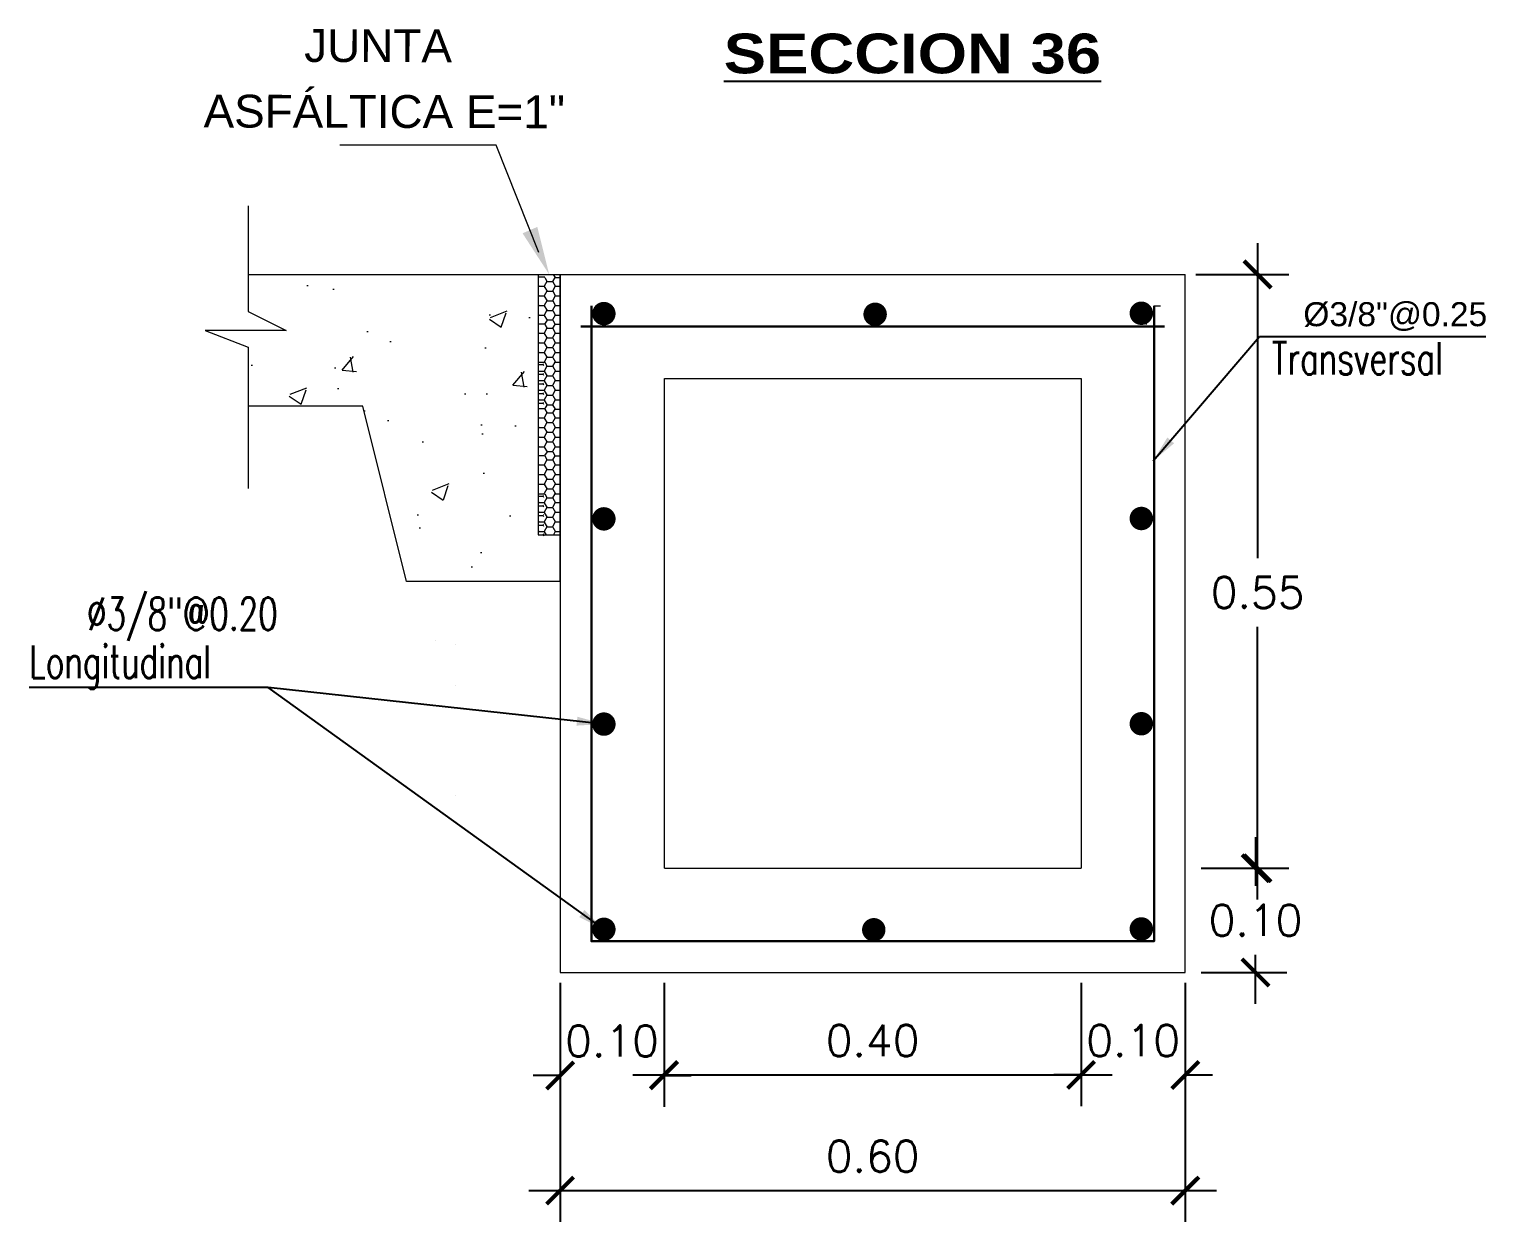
# Model space of a CAD drawing. Header units: millimetres. Extents: x 2085 to 2236, y 1365 to 1444.
# Drawn here: x 2227.938 to 2229.336, y 1429.601 to 1430.746 of the extents above; entities that cross this region are included whole.
import ezdxf

# ---------------------------------------------------------------- set-up
doc = ezdxf.new("R2010")
doc.units = ezdxf.units.MM
doc.linetypes.add('ACAD_ISO02W100', pattern=[15, 12, -3])
doc.linetypes.add('DASHED2', pattern=[0.375, 0.25, -0.125])
for name, color, linetype, lineweight in [('0.2', 32, 'ACAD_ISO02W100', 0), ('cotas', 1, 'Continuous', 15), ('linea fina 01', 189, 'Continuous', 0), ('PROYECCIONES-INT', 1, 'DASHED2', 5), ('TEXTO', 255, 'Continuous', 5)]:
    doc.layers.add(name, color=color, linetype=linetype, lineweight=lineweight)
doc.layers.add('TEX', color=3, linetype='Continuous')
doc.styles.add('COTAS', font='arial.ttf')
doc.styles.add('MtXpl_Arial_Black', font='')
doc.styles.add('ROMANS', font='romans.shx', dxfattribs={"width": 0.7})
doc.styles.add('ROMANS-DIM', font='romans.shx')
doc.styles.add('VANO', font='swissl.ttf', dxfattribs={"height": 0.2})
doc.styles.get('MtXpl_Arial_Black').set_extended_font_data('Arial Black')
doc.dimstyles.new('1-25V', dxfattribs={"dimscale": 0.2, "dimtxt": 0.18, "dimasz": 0.13, "dimexe": 0.18, "dimexo": 0.15, "dimgap": 0.1, "dimtad": 0, "dimtih": 1, "dimtoh": 1, "dimzin": 0, "dimdsep": 46, "dimtxsty": 'COTAS', "dimcen": 0.09, "dimadec": 0, "dimazin": 0, "dimtfac": 1, "dimtmove": 2, "dimatfit": 3, "dimfxl": 1, "dimtolj": 1, "dimtzin": 0, "dimarcsym": 0})
doc.dimstyles.new('20_METRIC  ARCHITECTURAL', dxfattribs={"dimscale": 0.2, "dimtxt": 0.03, "dimasz": 0.13, "dimexe": 0.15, "dimexo": 0.05, "dimgap": 0.09, "dimtad": 1, "dimtih": 1, "dimtoh": 1, "dimzin": 0, "dimdsep": 46, "dimtxsty": 'ROMANS-DIM', "dimblk": 'ARCHTICK', "dimcen": 2, "dimdle": 0.15, "dimclrd": 9, "dimclre": 9, "dimadec": 0, "dimazin": 0, "dimtfac": 1, "dimtix": 1, "dimtofl": 0, "dimtmove": 0, "dimatfit": 3, "dimfxl": 1, "dimfrac": 2, "dimtolj": 1, "dimtzin": 0, "dimarcsym": 0})

# ---------------------------------------------------------------- blocks, each defined once
blk = doc.blocks.new('_ArchTick')
at = {"color": 0, "linetype": 'ByBlock', "const_width": 0.15}
blk.add_lwpolyline([(-0.5, -0.5), (0.5, 0.5)], dxfattribs=at)
blk = doc.blocks.new('*D856')
at = {"color": 9, "lineweight": -2, "transparency": 16777216}
for p, q in [((2228.447414077407, 1429.830126204332), (2228.447414077407, 1429.600698957508)), ((2229.047414077442, 1429.830126204332), (2229.047414077442, 1429.600698957508)), ((2228.417414077407, 1429.630698957508), (2229.077414077442, 1429.630698957508))]:
    blk.add_line(p, q, dxfattribs=at)
at = {"layer": 'Defpoints', "color": 0, "transparency": 16777216}
for p in [(2228.447414077407, 1429.840126204332, 5186.962977339907), (2229.047414077442, 1429.840126204332, 5186.962977339907), (2229.047414077442, 1429.630698957508)]:
    blk.add_point(p, dxfattribs=at)
at = {"color": 9, "lineweight": -2, "transparency": 16777216, "xscale": 0.026, "yscale": 0.026, "zscale": 0.026, "rotation": 180}
blk.add_blockref('_ArchTick', (2228.447414077407, 1429.630698957508), dxfattribs=at)
at = {"color": 9, "lineweight": -2, "transparency": 16777216, "xscale": 0.026, "yscale": 0.026, "zscale": 0.026}
blk.add_blockref('_ArchTick', (2229.047414077442, 1429.630698957508), dxfattribs=at)
at = {"color": 0, "lineweight": 0, "transparency": 16777216, "insert": (2228.747414077454, 1429.663698957508), "char_height": 0.03, "attachment_point": 5, "style": 'ROMANS-DIM'}
blk.add_mtext('\\A1;0.60', dxfattribs=at)
blk = doc.blocks.new('*D857')
at = {"color": 9, "lineweight": -2, "transparency": 16777216}
for p, q in [((2229.116853303564, 1430.540126204257), (2229.116853303564, 1430.237814604512)), ((2229.057414077443, 1430.510126204257), (2229.146853303564, 1430.510126204257)), ((2229.116853303564, 1429.910126114553), (2229.116853303564, 1430.171814604512)), ((2229.062806387304, 1429.940126114552), (2229.146853303564, 1429.940126114552))]:
    blk.add_line(p, q, dxfattribs=at)
at = {"layer": 'Defpoints', "color": 0, "transparency": 16777216}
for p in [(2229.047414077443, 1430.510126204257, 5186.962977339906), (2229.052806387304, 1429.940126114552, 5186.962977339906), (2229.116853303564, 1429.940126114552)]:
    blk.add_point(p, dxfattribs=at)
at = {"color": 9, "lineweight": -2, "transparency": 16777216, "xscale": 0.026, "yscale": 0.026, "zscale": 0.026}
for p, rotation in [((2229.116853303564, 1430.510126204257), 90), ((2229.116853303564, 1429.940126114552), 270)]:
    blk.add_blockref('_ArchTick', p, dxfattribs=dict(at, rotation=rotation))
at = {"color": 0, "lineweight": 0, "transparency": 16777216, "insert": (2229.116853303564, 1430.204814604511), "char_height": 0.03, "attachment_point": 5, "style": 'ROMANS-DIM'}
blk.add_mtext('\\A1;0.55', dxfattribs=at)
blk = doc.blocks.new('*D858')
at = {"color": 9, "lineweight": -2, "transparency": 16777216}
for p, q in [((2229.114862904356, 1429.970126114552), (2229.114862904356, 1429.923126205077)), ((2229.062806387304, 1429.940126114552), (2229.144862904357, 1429.940126114552)), ((2229.114862904356, 1429.810126204332), (2229.114862904356, 1429.857126205078)), ((2229.062806387304, 1429.840126204332), (2229.144862904357, 1429.840126204332))]:
    blk.add_line(p, q, dxfattribs=at)
at = {"layer": 'Defpoints', "color": 0, "transparency": 16777216}
for p in [(2229.052806387304, 1429.940126114552), (2229.052806387304, 1429.840126204332), (2229.114862904356, 1429.840126204332)]:
    blk.add_point(p, dxfattribs=at)
at = {"color": 9, "lineweight": -2, "transparency": 16777216, "xscale": 0.026, "yscale": 0.026, "zscale": 0.026}
for p, rotation in [((2229.114862904356, 1429.940126114552), 90), ((2229.114862904356, 1429.840126204332), 270)]:
    blk.add_blockref('_ArchTick', p, dxfattribs=dict(at, rotation=rotation))
at = {"color": 0, "lineweight": 0, "transparency": 16777216, "insert": (2229.114862904356, 1429.890126205077), "char_height": 0.03, "attachment_point": 5, "style": 'ROMANS-DIM'}
blk.add_mtext('\\A1;0.10', dxfattribs=at)
blk = doc.blocks.new('*D859')
at = {"color": 9, "lineweight": -2, "transparency": 16777216}
for p, q in [((2228.447414077407, 1429.830126206194), (2228.447414077407, 1429.711275646751)), ((2228.547134456745, 1429.830126206194), (2228.547134456745, 1429.711275646751)), ((2228.447414077407, 1429.741275646751), (2228.421414077407, 1429.741275646751)), ((2228.547134456745, 1429.741275646751), (2228.573134456745, 1429.741275646751))]:
    blk.add_line(p, q, dxfattribs=at)
at = {"layer": 'Defpoints', "color": 0, "transparency": 16777216}
for p in [(2228.447414077407, 1429.840126206194, 5186.962977339907), (2228.547134456745, 1429.840126206194, 5186.962977339907), (2228.547134456745, 1429.741275646751)]:
    blk.add_point(p, dxfattribs=at)
at = {"color": 9, "lineweight": -2, "transparency": 16777216, "xscale": 0.026, "yscale": 0.026, "zscale": 0.026}
blk.add_blockref('_ArchTick', (2228.447414077407, 1429.741275646751), dxfattribs=at)
at = {"color": 9, "lineweight": -2, "transparency": 16777216, "xscale": 0.026, "yscale": 0.026, "zscale": 0.026, "rotation": 180}
blk.add_blockref('_ArchTick', (2228.547134456745, 1429.741275646751), dxfattribs=at)
at = {"color": 0, "lineweight": 0, "transparency": 16777216, "insert": (2228.497274267076, 1429.774275646751), "char_height": 0.03, "attachment_point": 5, "style": 'ROMANS-DIM'}
blk.add_mtext('\\A1;0.10', dxfattribs=at)
blk = doc.blocks.new('*D860')
at = {"color": 9, "lineweight": -2, "transparency": 16777216}
for p, q in [((2228.547134456745, 1429.830126204332), (2228.547134456745, 1429.711697107469)), ((2228.947414077407, 1429.830126204332), (2228.947414077407, 1429.711697107469)), ((2228.517134456745, 1429.741697107469), (2228.977414077407, 1429.741697107469))]:
    blk.add_line(p, q, dxfattribs=at)
at = {"layer": 'Defpoints', "color": 0, "transparency": 16777216}
for p in [(2228.547134456745, 1429.840126204332, 10373.92595467981), (2228.947414077407, 1429.840126204332, 5186.962977339907), (2228.947414077407, 1429.741697107469)]:
    blk.add_point(p, dxfattribs=at)
at = {"color": 9, "lineweight": -2, "transparency": 16777216, "xscale": 0.026, "yscale": 0.026, "zscale": 0.026, "rotation": 180}
blk.add_blockref('_ArchTick', (2228.547134456745, 1429.741697107469), dxfattribs=at)
at = {"color": 9, "lineweight": -2, "transparency": 16777216, "xscale": 0.026, "yscale": 0.026, "zscale": 0.026}
blk.add_blockref('_ArchTick', (2228.947414077407, 1429.741697107469), dxfattribs=at)
at = {"color": 0, "lineweight": 0, "transparency": 16777216, "insert": (2228.747274267076, 1429.774697107469), "char_height": 0.03, "attachment_point": 5, "style": 'ROMANS-DIM'}
blk.add_mtext('\\A1;0.40', dxfattribs=at)
blk = doc.blocks.new('*D861')
at = {"color": 9, "lineweight": -2, "transparency": 16777216}
for p, q in [((2228.947414077407, 1429.830126204332), (2228.947414077407, 1429.711697107469)), ((2229.047414077442, 1429.830126204332), (2229.047414077442, 1429.711697107469)), ((2228.947414077407, 1429.741697107469), (2228.921414077408, 1429.741697107469)), ((2229.047414077442, 1429.741697107469), (2229.073414077442, 1429.741697107469))]:
    blk.add_line(p, q, dxfattribs=at)
at = {"layer": 'Defpoints', "color": 0, "transparency": 16777216}
for p in [(2228.947414077407, 1429.840126204332, 5186.962977339905), (2229.047414077442, 1429.840126204332, 5186.962977339905), (2229.047414077442, 1429.741697107469)]:
    blk.add_point(p, dxfattribs=at)
at = {"color": 9, "lineweight": -2, "transparency": 16777216, "xscale": 0.026, "yscale": 0.026, "zscale": 0.026}
blk.add_blockref('_ArchTick', (2228.947414077407, 1429.741697107469), dxfattribs=at)
at = {"color": 9, "lineweight": -2, "transparency": 16777216, "xscale": 0.026, "yscale": 0.026, "zscale": 0.026, "rotation": 180}
blk.add_blockref('_ArchTick', (2229.047414077442, 1429.741697107469), dxfattribs=at)
at = {"color": 0, "lineweight": 0, "transparency": 16777216, "insert": (2228.997414077425, 1429.774697107469), "char_height": 0.03, "attachment_point": 5, "style": 'ROMANS-DIM'}
blk.add_mtext('\\A1;0.10', dxfattribs=at)
blk = doc.blocks.new('TEXTO 1')
at = {"layer": 'linea fina 01', "ltscale": 0.1}
for p, q in [((-0.0508167723950521, 0.1241394892707319), (-0.2010398150864177, 0.1241394892707319)), ((-0.0100357992129006, 0.0209258095888174), (-0.0508167723950521, 0.1241394892707319))]:
    blk.add_line(p, q, dxfattribs=at)
blk.add_solid([(-0.02553807579244, 0.0394717055042122), (0, 0), (-0.0113560050455419, 0.0456207189772329)], dxfattribs=at)
at = {"layer": '0.2', "color": 251, "true_color": 0x636466, "style": 'VANO', "oblique": 359.9999999999988}
for s, p in [('JUNTA', (-0.235123199257103, 0.2039847484927009, -5186.962977339907)), ('ASFÁLTICA E=1"', (-0.331776078852684, 0.1410587300779298, -5186.962977339907))]:
    blk.add_text(s, height=0.0314999999999926, rotation=359.8799999999986, dxfattribs=at).set_placement(p)
blk = doc.blocks.new('junta asfaltica')
at = {"lineweight": 0}
h = blk.add_hatch(dxfattribs=at)
h.set_pattern_fill('AR-CONC', scale=0.01, style=0)
h.set_pattern_definition([(50, (-0.1189008341857516, -0.0700673807971271), (0.1639662020964036, -0.0143451769850128), [0.017145, -0.188595]), (355, (-0.1189008341857516, -0.0700673807971271), (-0.0317190792824724, 0.1719511607151316), [0.013716, -0.150876525753]), (100.4514446999999, (-0.1052370278862327, -0.0712628090009275), (0.1322471223813179, 0.1576059767209756), [0.01457100792, -0.1602812201399999]), (46.1842, (-0.1189008341857516, -0.0243473808466206), (0.2439711368029169, -0.0378380951394544), [0.0257175, -0.2828925]), (96.6355576099999, (-0.0985699241846305, -0.0275005307792071), (0.2136637206463527, 0.2226835121379494), [0.021856520826, -0.240422047344]), (351.18415117, (-0.1189008341857516, -0.0243473808466206), (0.2136637206584793, 0.2226835121269794), [0.020573970363, -0.226313758728]), (21, (-0.0960408341843504, -0.0357773808761977), (0.1364529521422192, -0.0920386783683789), [0.017145, -0.188595]), (326, (-0.0960408341843504, -0.0357773808761977), (0.0556218255128824, 0.1657691695100873), [0.013716, -0.150876]), (71.45144499999999, (-0.0846697548481643, -0.0434472707099758), (0.1920747773508445, 0.0737304919973147), [0.01457100792, -0.16028094384]), (37.5, (-0.1189008341857516, -0.0700673807971271), (0.0027797429255326, 0.0760995349858378), [0, -0.1490472, 0, -0.153162, 0, -0.1514475]), (7.499999999999999, (-0.1189008341857516, -0.0700673807971271), (0.0601376962592752, 0.0901625173363076), [0, -0.0873252, 0, -0.1456182, 0, -0.0577215]), (327.5, (-0.1698786341848972, -0.0700673807971271), (0.1220315356501842, -0.0051558695934061), [0, -0.05715, 0, -0.178308, 0, -0.236601]), (317.5, (-0.1927386341862984, -0.0700673807971271), (0.1333162632474163, 0.0228838419299997), [0, -0.074295, 0, -0.1184148, 0, -0.168021])])
h.paths.add_polyline_path([(-0.0210516101701615, 2.68221356e-08), (-0.2996047820056447, 2.68221356e-08), (-0.2996047820056447, -0.0354425396023999), (-0.2629513452084211, -0.0536842927335783), (-0.3405718617955244, -0.0536842927335783), (-0.2996047820056447, -0.0698087543248676), (-0.2996047820056447, -0.1263088059424717), (-0.1894634049244814, -0.1263088059424717), (-0.1473604562202126, -0.2947206035255476), (-0.0210516101701615, -0.2947206075489248)])
h = blk.add_hatch(dxfattribs=at)
h.set_pattern_fill('HONEY', scale=0.0187124216457653, angle=180, style=0)
h.set_pattern_definition([(360, (-1344.435306308298, 712.0165321929755), (0.0080206117279161, -0.0046307012336861), [0.0053470744852774, -0.0106941489705549]), (240, (-1344.435306308298, 712.0165321929755), (-0.0080206107696662, -0.0046307028934237), [0.0053470744852774, -0.0106941489705549]), (300, (-1344.435306308298, 712.0165321929755), (9.5825e-10, -0.0092614041271098), [-0.0106941489705548, 0.0053470744852774])])
h.paths.add_polyline_path([(-0.0210514743416752, -0.0843195278941949), (-0.0210514743416752, -0.1264220193027086), (-0.0160414602769379, -0.1264220193027086), (-0.0160414602769379, -0.0843195278941949)])
h = blk.add_hatch(dxfattribs=at)
h.set_pattern_fill('HONEY', scale=0.0187124216457653, angle=180, style=0)
h.set_pattern_definition([(360, (-1344.435306308298, 711.8902233816681), (0.0080206117279161, -0.0046307012336861), [0.0053470744852774, -0.0106941489705549]), (240, (-1344.435306308298, 711.8902233816681), (-0.0080206107696662, -0.0046307028934237), [0.0053470744852774, -0.0106941489705549]), (300, (-1344.435306308298, 711.8902233816681), (9.5825e-10, -0.0092614041271098), [-0.0106941489705548, 0.0053470744852774])])
h.paths.add_polyline_path([(-0.0210514743416752, -0.2106283378600438), (-0.0210514743416752, -0.2527308292685575), (-0.0160414602769379, -0.2527308292685575), (-0.0160414602769379, -0.2106283378600438)])
at = {"color": 7, "linetype": 'ByBlock', "lineweight": 0}
for p, q in [((-0.2996047820056447, 0.0657418549060367), (-0.2996047820056447, -0.0354425369203)), ((-0.2996047820056447, -0.0354425369203), (-0.2629513452084211, -0.0536842887102012)), ((-0.2629513452084211, -0.0536842887102012), (-0.3405718617955244, -0.0536842887102012)), ((-0.3405718617955244, -0.0536842887102012), (-0.2996047820056447, -0.0698087529838176)), ((-0.2996047820056447, -0.0698087529838176), (-0.2996047820056447, -0.2053593622147218))]:
    blk.add_line(p, q, dxfattribs=at)
at = {"color": 7, "lineweight": 0}
for p, q in [((-0.2996047820056447, 2.81631856e-08), (-0.0210516101701615, 2.81631856e-08)), ((-0.0210514743416752, 0), (0, 0)), ((-0.0210514743416752, 0), (-0.0210514743416752, -0.25)), ((-0.0066348896848467, 0), (-0.0049328113927913, -0.0029480829834938)), ((-1.357866495e-07, -0.2947206048668249), (-1.357866495e-07, 0)), ((-0.0210515703142846, -0.010682698041137), (-0.0205355835823866, -0.0115764141082764)), ((-0.020682943747488, -0.0112982127070609), (-0.0210515702724479, -0.0119366937874475)), ((-0.0148197005551083, -0.0027724613248665), (-0.0210514743416752, -0.0027724613248665)), ((-0.0203683337476832, -0.0113096965849309), (-0.0150212592793651, -0.0113096965849309)), ((-0.0126623334804208, -0.0066675102709723), (-0.0153358707461848, -0.0112982113657836)), ((-0.0151885115028563, -0.0115764141082764), (-0.0125149742584654, -0.0162071165441375)), ((-0.0148361946316982, -0.0029252399504003), (-0.0125149739019435, -0.0069457130134651)), ((-0.0123477220349742, -0.0066789941488423), (-0.0070006475457376, -0.0066789941488423)), ((-0.0051546604418036, -0.0029252412914502), (-0.0073152590334757, -0.0066675075888725)), ((-0.0046417228782047, -0.0112982100247336), (-0.0073152601439688, -0.0159289124608222)), ((-0.0071679010893604, -0.0069457116721878), (-0.0044943638449695, -0.0115764141082764)), ((-0.0051235891251054, -0.0029047425091449), (2.09184e-11, -0.0029047425091449)), ((-0.0043271103013467, -0.0113096965849309), (-9.55119503e-08, -0.0113096965849309)), ((-0.0210515699372991, -0.0199441029130867), (-0.0205355831840279, -0.0208378162978988)), ((-0.0206829452140482, -0.0205596175790106), (-0.0210515706708066, -0.0211980946362473)), ((-0.0203683337476832, -0.0205710987745533), (-0.0150212592793651, -0.0205710987745533)), ((-0.0126623334804208, -0.0159289138018721), (-0.0153358707461848, -0.0205596148966834)), ((-0.012662334612287, -0.0251903173327719), (-0.0153358718775962, -0.0298210184275831)), ((-0.0151885091140685, -0.0208378176391761), (-0.0125149718487592, -0.0254685200750373)), ((-0.0123477220349742, -0.0159403976797421), (-0.0070006475457376, -0.0159403976797421)), ((-0.0123477220349742, -0.0252017985283146), (-0.0070006475457376, -0.0252017985283146)), ((-0.0046417231928899, -0.0205596135556334), (-0.0073152604372808, -0.0251903146504446)), ((-0.0071678994549984, -0.0162071192264648), (-0.004494362168316, -0.0208378189802261)), ((-0.0071678997692288, -0.0254685200750373), (-0.0044943625248379, -0.0300992225108985)), ((-0.0043271103013467, -0.0205710987745533), (-9.55119503e-08, -0.0205710987745533)), ((-0.0210515702724479, -0.0292055037616592), (-0.0205355819684883, -0.0300992225108985)), ((-0.0206829452140482, -0.0298210197686331), (-0.0210515703774945, -0.0304594981669197)), ((-0.0210515698745439, -0.038466907292559), (-0.0205355807952401, -0.0393606260417983)), ((-0.0206829463459144, -0.0390824232995328), (-0.0210515704193313, -0.0397208990157196)), ((-0.0203683337476832, -0.0298325009644032), (-0.0150212592793651, -0.0298325009644032)), ((-0.0203683337476832, -0.0390939018129757), (-0.0150212592793651, -0.0390939018129757)), ((-0.012662334905599, -0.0344517195223944), (-0.0153358721709083, -0.0390824219584829)), ((-0.0151885087157098, -0.0300992225108985), (-0.0125149714504005, -0.0347299236059371)), ((-0.0151885074797065, -0.0393606260417983), (-0.0125149702348608, -0.0439913284778868)), ((-0.0123477220349742, -0.0344632034002643), (-0.0070006475457376, -0.0344632034002643)), ((-0.0046417253929576, -0.0298210197686331), (-0.0073152626373485, -0.0344517222047216)), ((-0.0046417257703979, -0.0390824232995328), (-0.0073152630357072, -0.043713125735394)), ((-0.007167897380441, -0.034729924946987), (-0.004494360114677, -0.0393606260417983)), ((-0.0043271103013467, -0.0298325009644032), (-9.55537871e-08, -0.0298325009644032)), ((-0.0043271103013467, -0.0390939018129757), (-9.55537871e-08, -0.0390939018129757)), ((-0.0210515703142846, -0.0557221157848744), (-0.0205355839802906, -0.0566158291696866)), ((-0.0149139519339769, -0.0477837949990772), (-0.0206632865078973, -0.0477837949990772)), ((-0.0126623331034352, -0.0517069253326099), (-0.0153358703478261, -0.0563376264274211)), ((-0.0125149702348608, -0.0439913284778868), (-0.014899782829616, -0.0475884993372802)), ((-0.0148361946316982, -0.0479646563528604), (-0.0125149739019435, -0.0519851307569752)), ((-0.0123477220349742, -0.0437246042490642), (-0.0070006475457376, -0.0437246042490642)), ((-0.0123477220349742, -0.0517184105515298), (-0.0070006475457376, -0.0517184105515298)), ((-0.0051546604418036, -0.0479646590351877), (-0.0073152590334757, -0.0517069253326099)), ((-0.0071679007123748, -0.0519851307569752), (-0.0044943634466108, -0.0566158305107365)), ((-0.0069412944512806, -0.0439446634054548), (-0.0051814038679368, -0.0474320340156282)), ((-0.0052986274031355, -0.0476877263188271), (2.09184e-11, -0.0476877263188271)), ((-0.020682943747488, -0.056337630450571), (-0.0210515702724479, -0.056976108849085)), ((-0.0210515699372991, -0.0649835179744969), (-0.0205355831840279, -0.0658772340416363)), ((-0.0206829448370627, -0.0655990312993708), (-0.0210515706708066, -0.0662375083566076)), ((-0.0203683337476832, -0.056349112987391), (-0.0150212592793651, -0.056349112987391)), ((-0.0203683337476832, -0.0656105138361909), (-0.0150212592793651, -0.0656105138361909)), ((-0.0126623334804208, -0.0609683302043322), (-0.0153358707461848, -0.0655990312993708)), ((-0.0151885111258707, -0.0566158305107365), (-0.0125149738601067, -0.061246532946825)), ((-0.015188509491054, -0.0658772353826862), (-0.0125149722466631, -0.0705079364777248)), ((-0.0123477220349742, -0.0609798140824296), (-0.0070006475457376, -0.0609798140824296)), ((-0.0046417228782047, -0.0563376264274211), (-0.0073152601439688, -0.0609683275222324)), ((-0.0046417231928899, -0.0655990299580935), (-0.0073152604372808, -0.0702297310531321)), ((-0.0071678994549984, -0.061246534287875), (-0.004494362168316, -0.0658772367239635)), ((-0.0043271103013467, -0.056349112987391), (-9.55119503e-08, -0.056349112987391)), ((-0.0043271103013467, -0.0656105138361909), (-9.55119503e-08, -0.0656105138361909)), ((-0.0210515702724479, -0.0742449201643467), (-0.0205355819684883, -0.075138637572536)), ((-0.0206829452140482, -0.0748604361713206), (-0.0210515695812319, -0.0754989132285573)), ((-0.0210515698745439, -0.0835063236952465), (-0.0206477031460963, -0.0842058411240032)), ((-0.0203683337476832, -0.0748719160258133), (-0.0150212592793651, -0.0748719160258133)), ((-0.012662334612287, -0.0702297323941821), (-0.0153358718775962, -0.0748604348302706)), ((-0.012662334905599, -0.0794911372661318), (-0.0153358721709083, -0.0841218370198931)), ((-0.0151885087157098, -0.075138637572536), (-0.0125149714504005, -0.0797693400083972)), ((-0.0123477220349742, -0.0702412162720521), (-0.0070006475457376, -0.0702412162720521)), ((-0.0123477220349742, -0.0795026184619019), (-0.0070006475457376, -0.0795026184619019)), ((-0.0046417254766311, -0.0748604361713206), (-0.0073152627423951, -0.0794911386071817)), ((-0.0071678993713249, -0.0705079391598247), (-0.0044943621264792, -0.075138638913586)), ((-0.0071678977783449, -0.0797693413494471), (-0.0046064829057286, -0.0842058411240032)), ((-0.0043271103013467, -0.0748719160258133), (-9.55537871e-08, -0.0748719160258133)), ((-0.0210515696230687, -0.0920769859849315), (-0.0205355836869785, -0.092970700711021)), ((-0.0206829438311615, -0.0926924993098055), (-0.0210515699791358, -0.0933309790491421)), ((-0.0206829463459144, -0.084121839701993), (-0.0207314448966827, -0.0842058411240032)), ((-0.0203683337476832, -0.0841333195567131), (-0.0150212592793651, -0.0841333195567131)), ((-0.0203683337476832, -0.0927039805053482), (-0.0150212592793651, -0.0927039805053482)), ((-0.0126623335854674, -0.088061795532667), (-0.0153358708507767, -0.0926924979687556)), ((-0.0126623335431759, -0.0973232004046167), (-0.0153358707880216, -0.101953900158378)), ((-0.015188510140888, -0.092970700711021), (-0.0125149728751239, -0.0976014018058322)), ((-0.0148361947362901, -0.0843195265531449), (-0.0125149740069901, -0.0883399996162098)), ((-0.0123477220349742, -0.088073280751587), (-0.0070006475457376, -0.088073280751587)), ((-0.0123477220349742, -0.0973346829414368), (-0.0070006475457376, -0.0973346829414368)), ((-0.0051546604836403, -0.0843195278941949), (-0.0073152590753125, -0.0880617941916171)), ((-0.0046417224803008, -0.0926924966274783), (-0.0073152597456101, -0.0973231963812396)), ((-0.0071679011521155, -0.0883399982749325), (-0.0044943638868062, -0.0929706993699711)), ((-0.0071678995386719, -0.0976014044879321), (-0.0044943622733626, -0.1022321055829707)), ((-0.0043271103013467, -0.0841333195567131), (-9.55537871e-08, -0.0841333195567131)), ((-0.0043271103013467, -0.0927039805053482), (-9.55119503e-08, -0.0927039805053482)), ((-0.0210515699372991, -0.1013383868337314), (-0.0205355831840279, -0.1022321029006434)), ((-0.0206829453190949, -0.101953901499428), (-0.0210515707544801, -0.1025923812389919)), ((-0.0210515695812319, -0.1105997917054537), (-0.0205355820526165, -0.1114935077725931)), ((-0.0206829452772581, -0.1112153063713777), (-0.0210515700209726, -0.1118537820875645)), ((-0.0203683337476832, -0.101965384036248), (-0.0150212592793651, -0.101965384036248)), ((-0.0203683337476832, -0.1112267862260978), (-0.0150212592793651, -0.1112267862260978)), ((-0.0126623342348467, -0.1065846025942392), (-0.0153358714792376, -0.1112153050303277)), ((-0.015188509197742, -0.1022321055829707), (-0.0125149719533511, -0.1068628080188319)), ((-0.0151885087157098, -0.1114935077725931), (-0.0125149714504005, -0.1161242088676317)), ((-0.0123477220349742, -0.1065960851310592), (-0.0070006475457376, -0.1065960851310592)), ((-0.0046417235698755, -0.1019538988173281), (-0.0073152608356395, -0.1065846012531892)), ((-0.0046417250787272, -0.1112153063713777), (-0.0073152623649548, -0.115846006125139)), ((-0.0071678984072605, -0.1068628080188319), (-0.0044943611624149, -0.1114935091138705)), ((-0.0043271103013467, -0.101965384036248), (-9.55119503e-08, -0.101965384036248)), ((-0.0043271103013467, -0.1112267862260978), (-9.55537871e-08, -0.1112267862260978)), ((-0.0210515698745439, -0.1198611925542536), (-0.0205355807952401, -0.1207549126445428)), ((-0.0206829459475557, -0.1204767085612275), (-0.0210515700209726, -0.121115182936137)), ((-0.0203683337476832, -0.1204881884157203), (-0.0150212592793651, -0.1204881884157203)), ((-0.0126623353035029, -0.115846004784089), (-0.015335872569267, -0.1204767072199502)), ((-0.0151885076052167, -0.1207549126445428), (-0.0125149703189891, -0.1253856150806314)), ((-0.0129228676319144, -0.1255586645006588), (-0.0148348480788627, -0.1288070999084994)), ((-0.0123477220349742, -0.115857488661959), (-0.0070006475457376, -0.115857488661959)), ((-0.0123477220349742, -0.1251188908515814), (-0.0070006475457376, -0.1251188908515814)), ((-0.0073218910883952, -0.1251188908515814), (-0.0049328113927913, -0.1292568942903927)), ((-0.0046417261683018, -0.1204767085612275), (-0.0073152634336111, -0.1251074109970887)), ((-0.0071678974850329, -0.1161242115497316), (-0.0044943602197236, -0.1207549139855928)), ((-0.0043271103013467, -0.1204881884157203), (-9.55537871e-08, -0.1204881884157203)), ((-0.1894634049244814, -0.1263088032603719), (-0.2996047820056447, -0.1263088032603719)), ((-0.1473604562202126, -0.2947206021844977), (-0.1894634049244814, -0.1263088032603719)), ((-0.0210515703142846, -0.1369915093480358), (-0.0205355835823866, -0.1378852240741253)), ((-0.020682943747488, -0.1376070226729098), (-0.0210515702724479, -0.1382455037532964)), ((-0.0148197005551083, -0.1290812712907154), (-0.0210514743416752, -0.1290812712907154)), ((-0.0203683337476832, -0.1376185065507798), (-0.0150212592793651, -0.1376185065507798)), ((-0.0126623334804208, -0.1329763215778712), (-0.0153358707461848, -0.1376070213316325)), ((-0.0151885115028563, -0.1378852240741253), (-0.0125149742584654, -0.1425159265099865)), ((-0.0148361946316982, -0.1292340499162492), (-0.0125149739019435, -0.133254524320364)), ((-0.0123477220349742, -0.1329878041146912), (-0.0070006475457376, -0.1329878041146912)), ((-0.0051546604418036, -0.1292340525983491), (-0.0073152590334757, -0.1329763188957713)), ((-0.0046417228782047, -0.1376070199905826), (-0.0073152601439688, -0.1422377224266711)), ((-0.0071679010893604, -0.1332545229793141), (-0.0044943638449695, -0.1378852240741253)), ((-0.0051235891251054, -0.1292135524749938), (2.09184e-11, -0.1292135524749938)), ((-0.0043271103013467, -0.1376185065507798), (-9.55119503e-08, -0.1376185065507798)), ((-0.0210515699372991, -0.1462529128789356), (-0.0205355831840279, -0.1471466276050251)), ((-0.0206829452140482, -0.1468684275448595), (-0.0210515706708066, -0.1475069046020963)), ((-0.0203683337476832, -0.1468799073993523), (-0.0150212592793651, -0.1468799073993523)), ((-0.0126623334804208, -0.142237723767721), (-0.0153358707461848, -0.1468684262038096)), ((-0.012662334612287, -0.1514991259575709), (-0.0153358718775962, -0.156129828393432)), ((-0.0151885091140685, -0.147146628946075), (-0.0125149718487592, -0.1517773300408862)), ((-0.0123477220349742, -0.1422492089866409), (-0.0070006475457376, -0.1422492089866409)), ((-0.0123477220349742, -0.1515106098354408), (-0.0070006475457376, -0.1515106098354408)), ((-0.0046417231928899, -0.1468684248625323), (-0.0073152604372808, -0.1514991246162936)), ((-0.0071678994549984, -0.1425159291923137), (-0.004494362168316, -0.1471466302871249)), ((-0.0071678997692288, -0.1517773300408862), (-0.0044943625248379, -0.1564080324767474)), ((-0.0043271103013467, -0.1468799073993523), (-9.55119503e-08, -0.1468799073993523)), ((-0.0210515702724479, -0.1555143137275081), (-0.0205355819684883, -0.1564080324767474)), ((-0.0206829452140482, -0.156129829734482), (-0.0210515703774945, -0.156768309474046)), ((-0.0210515698745439, -0.1647757172584079), (-0.0205355807952401, -0.1656694360076472)), ((-0.0206829463459144, -0.1653912332653817), (-0.0210515704193313, -0.1660297089815685)), ((-0.0203683337476832, -0.1561413109302521), (-0.0150212592793651, -0.1561413109302521)), ((-0.0203683337476832, -0.1654027131198745), (-0.0150212592793651, -0.1654027131198745)), ((-0.012662334905599, -0.1607605308292932), (-0.0153358721709083, -0.1653912319243318)), ((-0.0151885087157098, -0.1564080324767474), (-0.0125149714504005, -0.1610387349128359)), ((-0.0151885074797065, -0.1656694360076472), (-0.0125149702348608, -0.1703001384437357)), ((-0.0123477220349742, -0.1607720133661132), (-0.0070006475457376, -0.1607720133661132)), ((-0.0046417253929576, -0.156129829734482), (-0.0073152626373485, -0.1607605321705705)), ((-0.0046417257703979, -0.1653912332653817), (-0.0073152630357072, -0.1700219357012429)), ((-0.007167897380441, -0.1610387362538859), (-0.004494360114677, -0.1656694360076472)), ((-0.0043271103013467, -0.1561413109302521), (-9.55537871e-08, -0.1561413109302521)), ((-0.0043271103013467, -0.1654027131198745), (-9.55537871e-08, -0.1654027131198745)), ((-0.0149139519339769, -0.1740926049649261), (-0.0206632865078973, -0.1740926049649261)), ((-0.0126623331034352, -0.1780157352984588), (-0.0153358703478261, -0.18264643773432)), ((-0.0125149702348608, -0.1703001384437357), (-0.014899782829616, -0.1738973093031291)), ((-0.0148361946316982, -0.1742734676599866), (-0.0125149739019435, -0.1782939407228241)), ((-0.0123477220349742, -0.1700334142149131), (-0.0070006475457376, -0.1700334142149131)), ((-0.0123477220349742, -0.1780272218584287), (-0.0070006475457376, -0.1780272218584287)), ((-0.0051546604418036, -0.1742734690010366), (-0.0073152590334757, -0.1780157352984588)), ((-0.0071679007123748, -0.1782939407228241), (-0.0044943634466108, -0.1829246418178627)), ((-0.0069412944512806, -0.1702534747123536), (-0.0051814038679368, -0.1737408453225271)), ((-0.0052986274031355, -0.173996536284676), (2.09184e-11, -0.173996536284676)), ((-0.0210515703142846, -0.1820309257507233), (-0.0205355839802906, -0.1829246404765854)), ((-0.020682943747488, -0.1826464404164198), (-0.0210515702724479, -0.1832849188149339)), ((-0.0210515699372991, -0.1912923279403458), (-0.0205355831840279, -0.1921860440074852)), ((-0.0206829448370627, -0.1919078412652197), (-0.0210515706708066, -0.1925463196635064)), ((-0.0203683337476832, -0.1826579229532399), (-0.0150212592793651, -0.1826579229532399)), ((-0.0203683337476832, -0.1919193238020398), (-0.0150212592793651, -0.1919193238020398)), ((-0.0126623334804208, -0.1872771388291312), (-0.0153358707461848, -0.1919078412652197)), ((-0.0151885111258707, -0.1829246418178627), (-0.0125149738601067, -0.1875553429126739)), ((-0.015188509491054, -0.1921860453485351), (-0.0125149722466631, -0.1968167477846236)), ((-0.0123477220349742, -0.1872886240482785), (-0.0070006475457376, -0.1872886240482785)), ((-0.0046417228782047, -0.18264643773432), (-0.0073152601439688, -0.1872771374880813)), ((-0.0046417231928899, -0.1919078399239424), (-0.0073152604372808, -0.196538542360031)), ((-0.0071678994549984, -0.1875553442537239), (-0.004494362168316, -0.1921860466898124)), ((-0.0043271103013467, -0.1826579229532399), (-9.55119503e-08, -0.1826579229532399)), ((-0.0043271103013467, -0.1919193238020398), (-9.55119503e-08, -0.1919193238020398)), ((-0.0210515702724479, -0.2005537301301956), (-0.0205355819684883, -0.2014474475383849)), ((-0.0206829452140482, -0.2011692461371695), (-0.0210515695812319, -0.2018077231944062)), ((-0.0203683337476832, -0.2011807273327122), (-0.0150212592793651, -0.2011807273327122)), ((-0.012662334612287, -0.1965385437010809), (-0.0153358718775962, -0.2011692447961195)), ((-0.012662334905599, -0.2057999458909308), (-0.0153358721709083, -0.2104306483267919)), ((-0.0151885087157098, -0.2014474475383849), (-0.0125149714504005, -0.2060781499742461)), ((-0.0123477220349742, -0.196550026237901), (-0.0070006475457376, -0.196550026237901)), ((-0.0123477220349742, -0.2058114284277508), (-0.0070006475457376, -0.2058114284277508)), ((-0.0046417254766311, -0.2011692461371695), (-0.0073152627423951, -0.2057999485730306)), ((-0.0071678993713249, -0.1968167491256736), (-0.0044943621264792, -0.2014474488794349)), ((-0.0071678977783449, -0.206078151315296), (-0.0046064829057286, -0.2105146510898521)), ((-0.0043271103013467, -0.2011807273327122), (-9.55537871e-08, -0.2011807273327122)), ((-0.0210515698745439, -0.2098151336610954), (-0.0206477031460963, -0.2105146510898521)), ((-0.0210515696230687, -0.2183857959507804), (-0.0205355836869785, -0.2192795106768699)), ((-0.0206829438311615, -0.2190013092756544), (-0.0210515699791358, -0.219639789014991)), ((-0.0206829463459144, -0.2104306496678419), (-0.0207314448966827, -0.2105146510898521)), ((-0.0203683337476832, -0.210442129522562), (-0.0150212592793651, -0.210442129522562)), ((-0.0203683337476832, -0.2190127918124745), (-0.0150212592793651, -0.2190127918124745)), ((-0.0126623335854674, -0.2143706054985159), (-0.0153358708507767, -0.2190013079346045)), ((-0.0126623335431759, -0.2236320090294157), (-0.0153358707880216, -0.2282627101242269)), ((-0.015188510140888, -0.2192795106768699), (-0.0125149728751239, -0.2239102131127311)), ((-0.0148361947362901, -0.2106283365189938), (-0.0125149740069901, -0.2146488095820587)), ((-0.0123477220349742, -0.2143820907174359), (-0.0070006475457376, -0.2143820907174359)), ((-0.0123477220349742, -0.2236434929072857), (-0.0070006475457376, -0.2236434929072857)), ((-0.0051546604836403, -0.2106283378600438), (-0.0073152590753125, -0.214370604157466)), ((-0.0046417224803008, -0.2190013065933272), (-0.0073152597456101, -0.2236320076883658)), ((-0.0071679011521155, -0.2146488068997314), (-0.0044943638868062, -0.21927950933582)), ((-0.0043271103013467, -0.210442129522562), (-9.55537871e-08, -0.210442129522562)), ((-0.0043271103013467, -0.2190127918124745), (-9.55119503e-08, -0.2190127918124745)), ((-0.0210515699372991, -0.2276471981406303), (-0.0205355831840279, -0.2285409128664924)), ((-0.0206829453190949, -0.2282627128063268), (-0.0210515707544801, -0.2289011898635636)), ((-0.0210515695812319, -0.2369086016713027), (-0.0205355820526165, -0.2378023177384421)), ((-0.0206829452772581, -0.2375241163372266), (-0.0210515700209726, -0.2381625920534134)), ((-0.0203683337476832, -0.2282741940020969), (-0.0150212592793651, -0.2282741940020969)), ((-0.0203683337476832, -0.2375355961919467), (-0.0150212592793651, -0.2375355961919467)), ((-0.0126623342348467, -0.2328934125600881), (-0.0153358714792376, -0.2375241149961766)), ((-0.015188509197742, -0.2285409168898695), (-0.0125149719533511, -0.2331716179846808)), ((-0.0123477220349742, -0.2329048964381855), (-0.0070006475457376, -0.2329048964381855)), ((-0.0046417235698755, -0.228262708783177), (-0.0073152608356395, -0.2328934112190382)), ((-0.0046417250787272, -0.2375241163372266), (-0.0073152623649548, -0.2421548174320378)), ((-0.0071678995386719, -0.223910214453781), (-0.0044943622733626, -0.2285409168898695)), ((-0.0071678984072605, -0.2331716179846808), (-0.0044943611624149, -0.2378023190797194)), ((-0.0043271103013467, -0.2282741940020969), (-9.55119503e-08, -0.2282741940020969)), ((-0.0043271103013467, -0.2375355961919467), (-9.55537871e-08, -0.2375355961919467)), ((-0.0210515698745439, -0.2461700025201026), (-0.0205355807952401, -0.2470637226103918)), ((-0.0206829459475557, -0.2467855185270764), (-0.0210515700209726, -0.2474239942430358)), ((-0.0210514743416752, -0.25), (-1.357866495e-07, -0.25)), ((-0.0203683337476832, -0.2467969983815692), (-0.0150212592793651, -0.2467969983815692)), ((-0.0126623353035029, -0.2421548147499379), (-0.015335872569267, -0.2467855171857991)), ((-0.0151885087157098, -0.2378023177384421), (-0.0125149714504005, -0.2424330188334807)), ((-0.0151885076052167, -0.2470637226103918), (-0.0134932470714375, -0.25)), ((-0.0123477220349742, -0.2421662986278079), (-0.0070006475457376, -0.2421662986278079)), ((-0.0071678974850329, -0.2424330228566305), (-0.0044943602197236, -0.2470637239514417)), ((-0.0046417261683018, -0.2467855185270764), (-0.0064976078897416, -0.25)), ((-0.0043271103013467, -0.2467969983815692), (-9.55537871e-08, -0.2467969983815692)), ((-1.357866495e-07, -0.2947206048668249), (-0.1473604562202126, -0.2947206021844977))]:
    blk.add_line(p, q, dxfattribs=at)
blk.add_blockref('TEXTO 1', (-0.0105257371706102, 0), dxfattribs=at)
blk = doc.blocks.new('*U635')
at = {"color": 5, "const_width": 0.01125}
blk.add_lwpolyline([(-0.0056249999999984, 0, 1), (0.0056249999999984, 0, 1)], format="xyb", close=True, dxfattribs=at)
blk = doc.blocks.new('*U642')
at = {"layer": 'cotas', "color": 0, "linetype": 'ByBlock', "lineweight": -2}
blk.add_blockref('*U635', (0, 0), dxfattribs=at)
at = {"layer": 'cotas', "color": 0, "linetype": 'ByBlock', "lineweight": -2, "transparency": 16777216}
for p in [(0.197, 0), (0.394, 0), (0.5910000000000001, 0)]:
    blk.add_blockref('*U635', p, dxfattribs=at)
blk = doc.blocks.new('*U637')
at = {"color": 5, "const_width": 0.01125}
blk.add_lwpolyline([(-0.0056249999999984, 0, 1), (0.0056249999999984, 0, 1)], format="xyb", close=True, dxfattribs=at)
blk = doc.blocks.new('*U636')
at = {"layer": 'cotas', "color": 0, "linetype": 'ByBlock', "lineweight": -2}
blk.add_blockref('*U637', (0, 0), dxfattribs=at)
at = {"layer": 'cotas', "color": 0, "linetype": 'ByBlock', "lineweight": -2, "transparency": 16777216}
for p in [(0.197, 0), (0.394, 0), (0.5910000000000001, 0)]:
    blk.add_blockref('*U637', p, dxfattribs=at)
blk = doc.blocks.new('*U639')
at = {"color": 5, "const_width": 0.01125}
blk.add_lwpolyline([(-0.0056249999999984, 0, 1), (0.0056249999999984, 0, 1)], format="xyb", close=True, dxfattribs=at)
blk = doc.blocks.new('*U638')
at = {"layer": 'cotas', "color": 0, "linetype": 'ByBlock', "lineweight": -2}
blk.add_blockref('*U639', (0, 0), dxfattribs=at)
blk = doc.blocks.new('*U641')
at = {"color": 5, "const_width": 0.01125}
blk.add_lwpolyline([(-0.0056249999999984, 0, 1), (0.0056249999999984, 0, 1)], format="xyb", close=True, dxfattribs=at)
blk = doc.blocks.new('*U640')
at = {"layer": 'cotas', "color": 0, "linetype": 'ByBlock', "lineweight": -2}
blk.add_blockref('*U641', (0, 0), dxfattribs=at)

msp = doc.modelspace()

# ---------------------------------------------------------------- linework, layer by layer
at = {"color": 84, "lineweight": 0}
for p, q in [((2228.447414077466, 1430.510126204257), (2229.047414077442, 1430.510126204257)), ((2228.447414077466, 1430.510126204257), (2228.447414077466, 1429.840126204332)), ((2229.047414077442, 1429.840126204332), (2229.047414077442, 1430.510126204257)), ((2229.017414213271, 1430.480126204928), (2229.023623882324, 1430.480126204928)), ((2228.547414213241, 1430.41012620463), (2228.947414104649, 1430.41012620463)), ((2228.547414213299, 1429.940126203959), (2228.547414213299, 1430.41012620463)), ((2228.947414213381, 1430.41012620463), (2228.947414213322, 1429.940126203959)), ((2228.547414213299, 1429.940126203959), (2228.947414213381, 1429.940126203959)), ((2228.447414077466, 1429.840126204332), (2229.047414077442, 1429.840126204332))]:
    msp.add_line(p, q, dxfattribs=at)
at = {"color": 5, "lineweight": 0}
msp.add_line((2228.997414077512, 1430.510126204257), (2229.047414213299, 1430.510126204257), dxfattribs=at)
at = {"color": 6, "lineweight": 30}
msp.add_line((2228.467414213282, 1430.460126203512), (2229.027414077482, 1430.460126205375), dxfattribs=at)
at = {"lineweight": 0}
for p, q in [((2228.3280836991, 1430.158620196422), (2228.328083834898, 1430.158620196422)), ((2228.347414213229, 1430.154603839879), (2228.347414349028, 1430.154603839879)), ((2228.347414349028, 1430.115405607064), (2228.347414213229, 1430.115405607064))]:
    msp.add_line(p, q, dxfattribs=at)
at = {"color": 172, "lineweight": 0}
msp.add_line((2228.347414213229, 1430.010126204257), (2228.347414213229, 1430.010126204257), dxfattribs=at)
msp.add_line((2228.347414213229, 1430.010126204257), (2228.347414213229, 1430.010126204257), dxfattribs=at)
at = {"color": 6, "lineweight": 30}
msp.add_lwpolyline([(2229.017414213271, 1430.480126204928), (2229.017414213329, 1429.870126203661), (2228.477414213234, 1429.870126203661), (2228.477414213234, 1430.480126204928)], dxfattribs=at)
at = {"layer": 'PROYECCIONES-INT'}
msp.add_line((2229.007577921027, 1430.4637169326), (2229.010162474584, 1430.462257872363), dxfattribs=at)

# ---------------------------------------------------------------- block references
at = {"color": 84, "lineweight": 0}
msp.add_blockref('junta asfaltica', (2228.447414213264, 1430.510126204257), dxfattribs=at)
at = {"layer": 'cotas', "rotation": 89.99999999999999}
for name, p in [('*U642', (2228.489386122321, 1429.88150558344)), ('*U640', (2228.749753972279, 1430.471856192713)), ('*U636', (2229.005271610218, 1429.881857565631)), ('*U638', (2228.748440705294, 1429.88105746827))]:
    msp.add_blockref(name, p, dxfattribs=at)

# ---------------------------------------------------------------- texts
at = {"layer": 'cotas', "insert": (2229.337227941254, 1430.469658053507), "char_height": 0.02304, "attachment_point": 6, "style": 'COTAS'}
msp.add_mtext('Ø3/8"@0.25', dxfattribs=at)
at = {"layer": 'TEX', "color": 7, "linetype": 'Continuous', "lineweight": 5, "char_height": 0.0313, "style": 'ROMANS'}
for s, insert, attachment_point in [('Transversal', (2229.130467261417, 1430.445219772895), 1), ('Ø3/8"@0.20', (2228.176382212081, 1430.179147825604), 6), ('Longitudinal', (2227.93772976461, 1430.154027027105), 1)]:
    msp.add_mtext(s, dxfattribs=dict(at, insert=insert, attachment_point=attachment_point))
at = {"layer": 'TEXTO', "color": 18, "lineweight": -3, "true_color": 0x000000, "style": 'MtXpl_Arial_Black'}
msp.add_text('%%USECCION 36', height=0.0381047372466604, dxfattribs=at).set_placement((2228.604395635539, 1430.70317711777))

# ---------------------------------------------------------------- dimensions: what is measured, and where the dimension line sits
at = {"lineweight": 0}
dim = msp.add_linear_dim(base=(2229.116853303564, 1429.940126114552, -5186.962977339906), p1=(2229.047414077442, 1430.510126204257), p2=(2229.052806387302, 1429.940126114552), angle=90, text='0.55', dimstyle='20_METRIC  ARCHITECTURAL', override={"dimtxt": 0.15}, dxfattribs=at)
dim.commit()
dim.dimension.update_dxf_attribs({"geometry": '*D857', "text_midpoint": (2229.116853303564, 1430.204814604511, -5186.962977339906), "dimtype": 160})
dim = msp.add_linear_dim(base=(2229.114862904356, 1429.840126204332), p1=(2229.052806387302, 1429.940126114552), p2=(2229.052806387302, 1429.840126204332), angle=90, dimstyle='20_METRIC  ARCHITECTURAL', override={"dimtxt": 0.15}, dxfattribs=at)
dim.commit()
dim.dimension.update_dxf_attribs({"geometry": '*D858', "text_midpoint": (2229.114862904356, 1429.890126205077), "dimtype": 160})
for base, p1, p2, picture, middle in [((2229.047414077442, 1429.630698957508, -5186.962977339907), (2228.447414077407, 1429.840126204332), (2229.047414077442, 1429.840126204332), '*D856', (2228.747414077454, 1429.630698957508, -5186.962977339907)), ((2228.947414077407, 1429.741697107469, -5186.962977339907), (2228.547134456745, 1429.840126204332, 5186.962977339906), (2228.947414077407, 1429.840126204332), '*D860', (2228.747274267076, 1429.741697107469, -5186.962977339907))]:
    dim = msp.add_linear_dim(base=base, p1=p1, p2=p2, dimstyle='20_METRIC  ARCHITECTURAL', override={"dimtxt": 0.15}, dxfattribs=at)
    dim.commit()
    dim.dimension.update_dxf_attribs({"geometry": picture, "text_midpoint": middle, "dimtype": 160})
for base, p1, p2, picture, middle in [((2228.547134456745, 1429.741275646751, -5186.962977339907), (2228.447414077407, 1429.840126206194), (2228.547134456745, 1429.840126206194), '*D859', (2228.497274267076, 1429.774275646751, -5186.962977339907)), ((2229.047414077442, 1429.741697107469, -5186.962977339905), (2228.947414077407, 1429.840126204332), (2229.047414077442, 1429.840126204332), '*D861', (2228.997414077425, 1429.774697107469, -5186.962977339905))]:
    dim = msp.add_linear_dim(base=base, p1=p1, p2=p2, dimstyle='20_METRIC  ARCHITECTURAL', override={"dimtxt": 0.15}, dxfattribs=at)
    dim.commit()
    dim.dimension.update_dxf_attribs({"geometry": picture, "text_midpoint": middle})

# ---------------------------------------------------------------- leaders
at = {"layer": 'cotas'}
msp.add_leader([(2229.016589357689, 1430.331056845402), (2229.118604534069, 1430.450661853914), (2229.335945785392, 1430.450661853914)], dimstyle='1-25V', override={"dimgap": 0.1, "dimtad": 0}, dxfattribs=at)
for points in [[(2228.489386122321, 1430.078505584066), (2228.167291565387, 1430.113524911021), (2227.93772976461, 1430.113524911021)], [(2228.489386122321, 1429.88150558344), (2228.167291565387, 1430.113524911021)]]:
    msp.add_leader(points, dimstyle='1-25V', dxfattribs=at)

doc.saveas('drawing.dxf')
